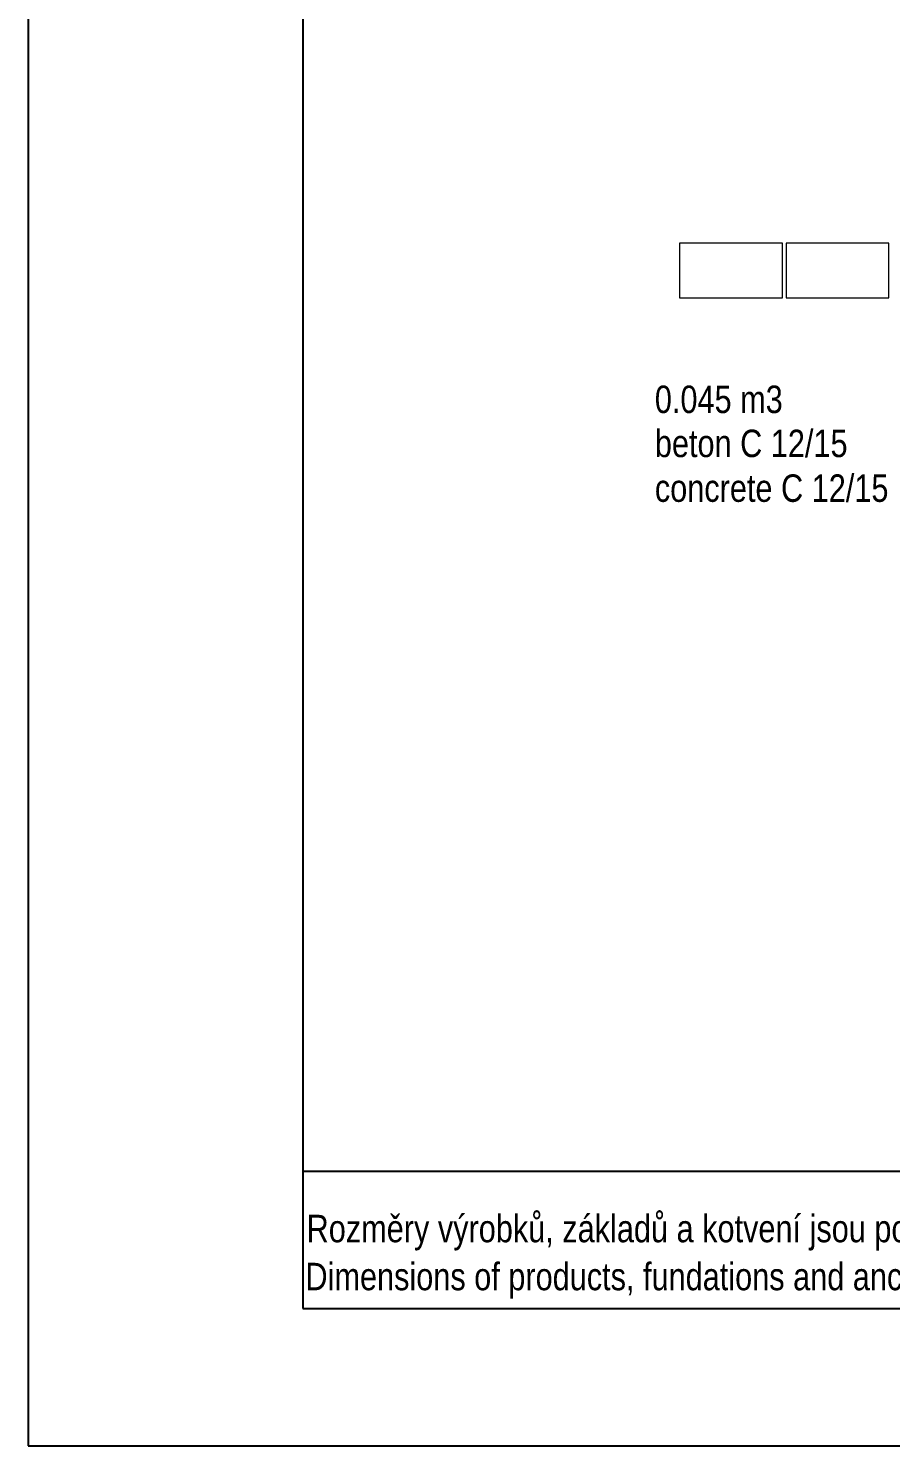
# Model space of a CAD drawing. Header units: millimetres. Extents: x 23367 to 29307, y 3383 to 7583.
# Drawn here: x 23367 to 24624, y 3383 to 5448 of the extents above; entities that cross this region are included whole.
import ezdxf

# ---------------------------------------------------------------- set-up
doc = ezdxf.new("R2010")
doc.units = ezdxf.units.MM
doc.header["$LTSCALE"] = 0.2
doc.layers.add('Nekreslit', color=6, linetype='Continuous', plot=False)
doc.layers.add('SRAFY', color=7, linetype='Continuous', lineweight=9, true_color=0x57595b)
doc.styles.add('SEACAD_Arial', font='arial.ttf', dxfattribs={"width": 0.8})

msp = doc.modelspace()

# ---------------------------------------------------------------- linework, layer by layer
at = {"layer": 'Nekreslit'}
msp.add_line((23767.2, 3782.6), (27807.2, 3782.6), dxfattribs=at)
for points in [[(23367.2, 3382.6), (29307.2, 3382.6), (29307.2, 7582.6), (23367.2, 7582.6)], [(23767.2, 3582.6), (27807.2, 3582.6), (27807.2, 7182.6), (23767.2, 7182.6)]]:
    msp.add_lwpolyline(points, close=True, dxfattribs=at)
at = {"layer": 'SRAFY'}
for points in [[(24316.2, 5055), (24466.2, 5055), (24466.2, 5135), (24316.2, 5135)], [(24471.2, 5055), (24621.2, 5055), (24621.2, 5135), (24471.2, 5135)]]:
    msp.add_lwpolyline(points, close=True, dxfattribs=at)

# ---------------------------------------------------------------- texts
at = {"style": 'SEACAD_Arial', "width": 0.8}
for s, height, p in [('0.045 m3', 40, (24280.1, 4887.3)), ('beton C 12/15', 40, (24280.1, 4823.1)), ('concrete C 12/15', 40, (24280.1, 4757.9)), ('Rozměry výrobků, základů a kotvení jsou pouze orientační. Přesné rozměry obdržíte při zpracování nabídky naším obchodním oddělením.', 39.9982, (23772.7, 3679)), ('Dimensions of products, fundations and anchors are informative only. The exact dimensions you get with our offer.', 39.9982, (23771, 3609.1))]:
    msp.add_text(s, height=height, dxfattribs=at).set_placement(p)

doc.saveas('drawing.dxf')
